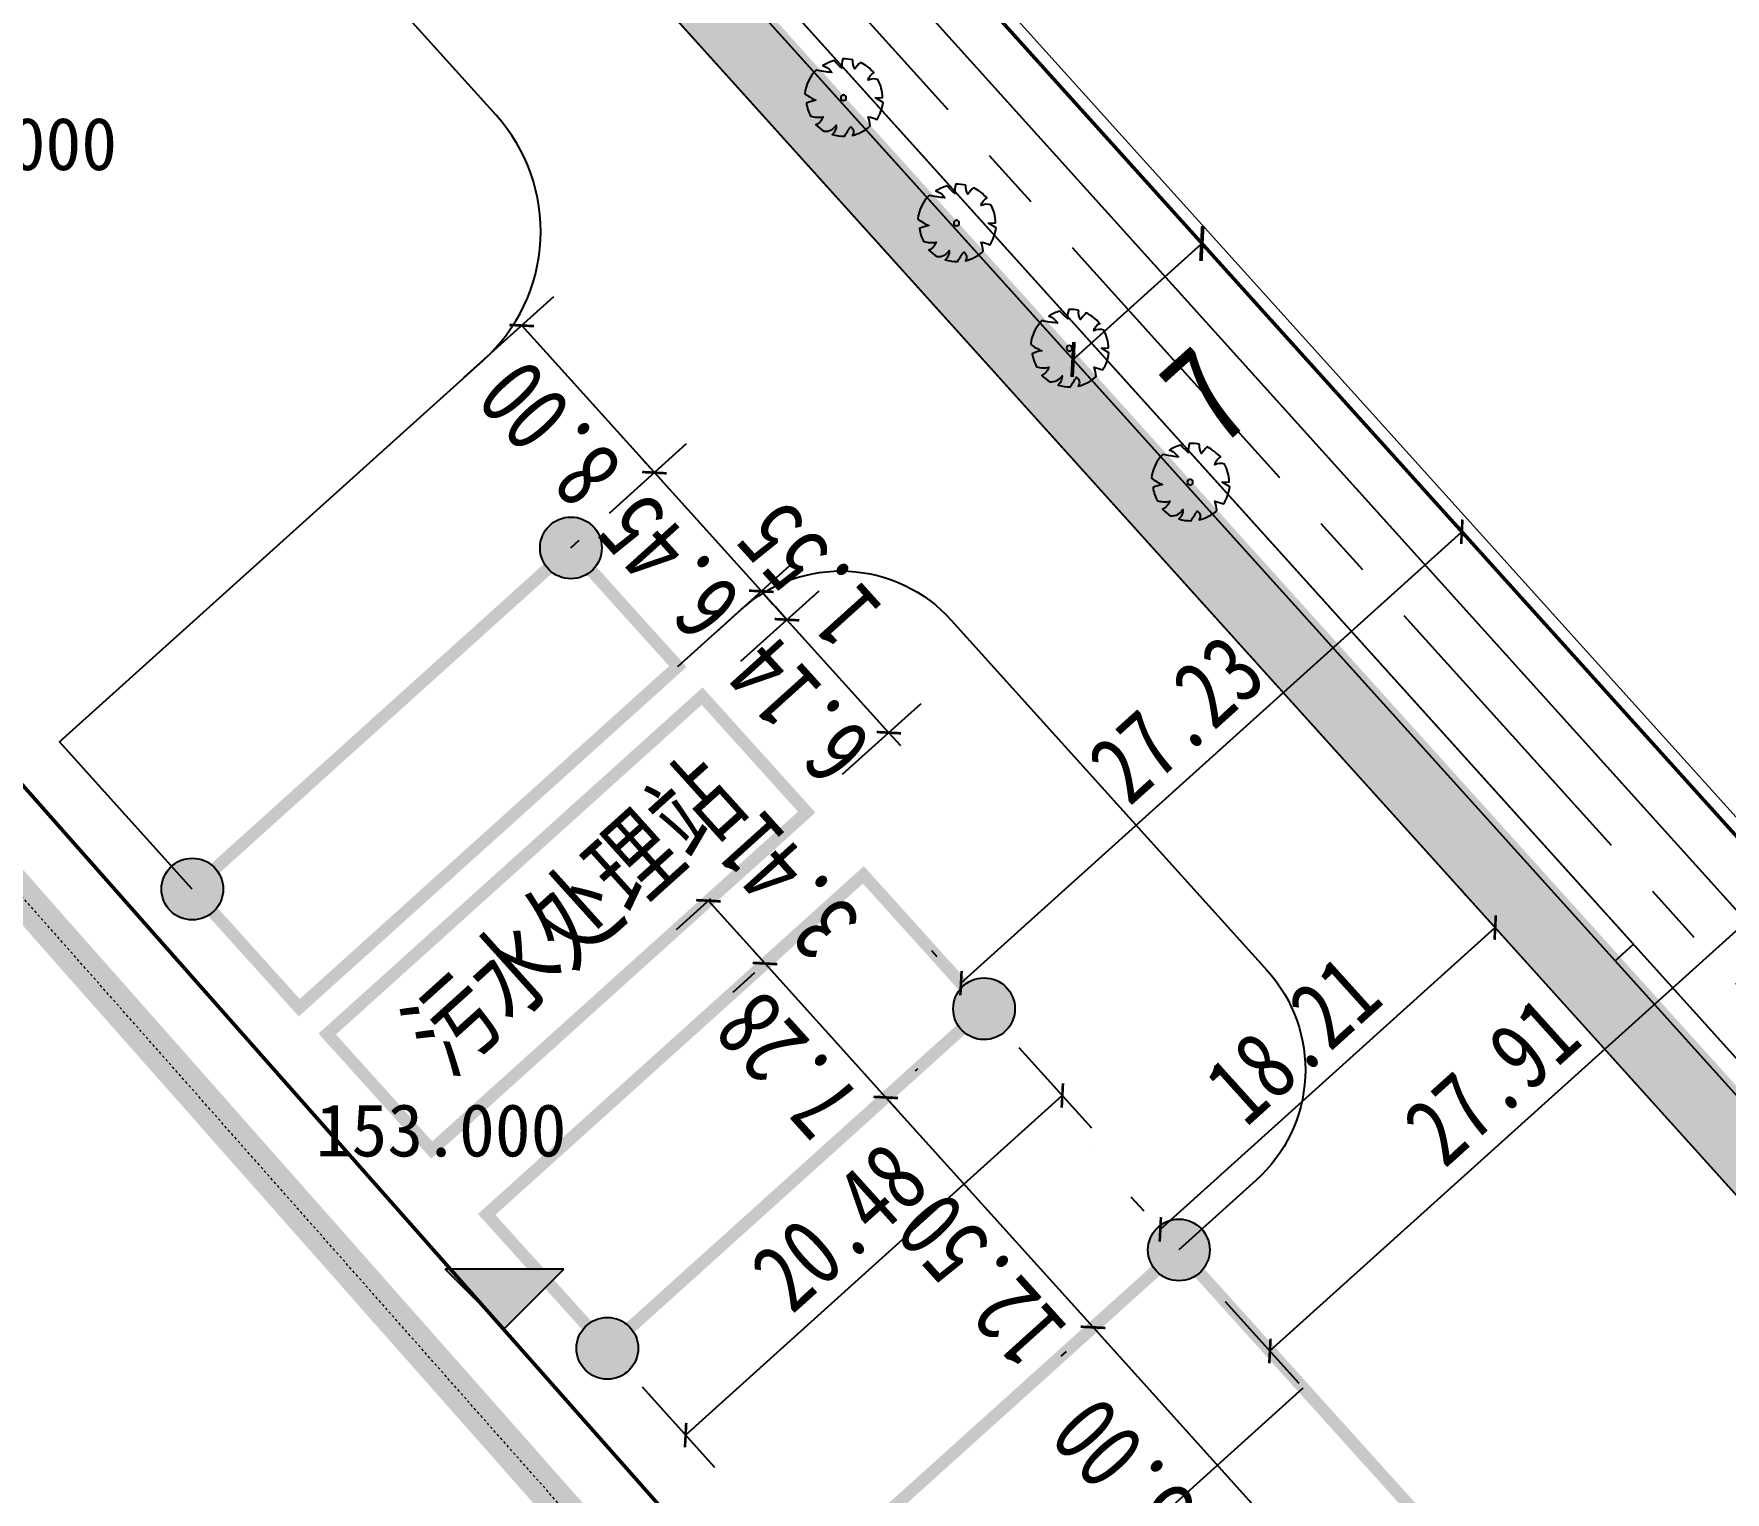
# Model space of a CAD drawing. Header units: millimetres. Extents: x 827 to 546581, y 88 to 2717140.
# Drawn here: x 545022.6 to 545090.9, y 2716509 to 2716567.9 of the extents above; entities that cross this region are included whole.
import ezdxf

# ---------------------------------------------------------------- set-up
doc = ezdxf.new("R2010")
doc.units = ezdxf.units.MM
doc.header["$MEASUREMENT"] = 0
doc.header["$PDMODE"] = 35
doc.header["$PDSIZE"] = 0.4
for name, pattern in [('CENTERX2', [4, 2.5, -0.5, 0.5, -0.5]), ('CONTINOUS', [0]), ('DASH', [0.35, 0.25, -0.1]), ('DOTE', [2.42, 2, -0.2, 0.02, -0.2]), ('X5', [3, 2, -1])]:
    doc.linetypes.add(name, pattern=pattern)
doc.layers.get('0').update_dxf_attribs({"linetype": 'CONTINUOUS'})
doc.layers.get('Defpoints').update_dxf_attribs({"linetype": 'CONTINUOUS'})
for name, color, linetype in [('+0图框', 7, 'CONTINUOUS'), ('0-道路', 4, 'CONTINUOUS'), ('00城市蓝线', 5, 'CONTINUOUS'), ('0绿化', 92, 'CONTINUOUS'), ('2D_ROOF', 7, 'CONTINUOUS'), ('A-Anno-Dims', 3, 'CONTINUOUS'), ('DIM_ELEV', 3, 'CONTINUOUS'), ('l-jz', 6, 'CONTINUOUS'), ('PUB_TEXT', 7, 'CONTINUOUS'), ('ROAD', 2, 'CONTINUOUS'), ('ROAD_DOTE', 1, 'CENTERX2'), ('勘探孔', 131, 'CONTINUOUS'), ('绿化', 74, 'CONTINUOUS')]:
    doc.layers.add(name, color=color, linetype=linetype)
for name, color, linetype, lineweight in [('0-建筑名称', 140, 'CONTINUOUS', 5), ('0-建筑尺寸', 7, 'CONTINUOUS', 5), ('00地块边界', 212, 'CONTINOUS', 25)]:
    doc.layers.add(name, color=color, linetype=linetype, lineweight=lineweight)
doc.layers.add('PDF_建筑', color=7, linetype='CONTINUOUS', true_color=0x999999)
doc.styles.add('-宋体', font='', dxfattribs={"width": 0.8})
doc.styles.add('-宋体_T3', font='', dxfattribs={"width": 0.8})
doc.styles.add('-宋体_T3_T3', font='', dxfattribs={"width": 0.8})
doc.styles.add('宋体', font='')
doc.styles.get('-宋体').set_extended_font_data('SimSun')
doc.styles.get('-宋体_T3').set_extended_font_data('SimSun')
doc.styles.get('-宋体_T3_T3').set_extended_font_data('SimSun')
doc.styles.get('宋体').set_extended_font_data('SimSun')
doc.dimstyles.new('_TCH_ARCH', dxfattribs={"dimtxt": 4, "dimasz": 1, "dimexe": 2.5, "dimexo": 3, "dimgap": 1, "dimtad": 1, "dimzin": 0, "dimdsep": 46, "dimtxsty": '-宋体_T3', "dimblk": 'ARCHTICK', "dimcen": 0.09, "dimclrt": 7, "dimazin": 2, "dimtfac": 1, "dimtix": 1, "dimtmove": 2, "dimatfit": 3, "dimfxl": 1, "dimtolj": 1, "dimtzin": 0, "dimarcsym": 0})
doc.dimstyles.new('_TCH_ARCH&&1', dxfattribs={"dimtxt": 3.037975, "dimasz": 1, "dimexe": 2.5, "dimexo": 3, "dimgap": 1, "dimtad": 1, "dimzin": 0, "dimdsep": 46, "dimtxsty": '-宋体_T3_T3', "dimblk": 'ARCHTICK', "dimcen": 0.09, "dimclrt": 7, "dimazin": 2, "dimtfac": 1, "dimtix": 1, "dimtmove": 2, "dimatfit": 3, "dimfxl": 1, "dimtolj": 1, "dimtzin": 0, "dimarcsym": 0})

# ---------------------------------------------------------------- blocks, each defined once
blk = doc.blocks.new('$plan$00003853')
at = {"elevation": 0}
blk.add_lwpolyline([(227, 1020, -0.064779), (482, 928, -0.140502), (396, 691, 0.022693), (675, 782, -0.079452), (887, 533, 0.167891), (592, 468, 0.027315), (999, 345, -0.172277), (998, -362, -0.066723), (654, -389, -0.062305), (849, -572, -0.091342), (592, -836, -0.143439), (285, -705, 0.213293), (366, -986, -0.068191), (89, -1047, -0.278754), (-132, -757, 0.22121), (-146, -1029, -0.081068), (-464, -929, 0.034822), (-501, -626, 0.431768), (-644, -818, -0.134445), (-967, -375, -0.054829), (-808, -178, 0.035323), (-1051, -141, -0.115847), (-1001, 342), (-767, 368), (-931, 457, -0.12079), (-611, 836, -0.192954), (-378, 705, 0.24867), (-432, 953, -0.109754), (15, 1047, -0.045563), (77, 823, 0.166126)], format="xyb", close=True, dxfattribs=at)
blk.add_circle((13, -7, 0), 75.6)
blk = doc.blocks.new('_ArchTick')
at = {"color": 0, "linetype": 'ByBlock', "const_width": 0.15}
blk.add_lwpolyline([(-0.5, -0.5), (0.5, 0.5)], dxfattribs=at)
blk = doc.blocks.new('*D264')
at = {"layer": '0-建筑尺寸', "color": 0, "lineweight": -2, "transparency": 16777216}
for p, q in [((545080.183, 2716533.329), (545080.418, 2716533.069)), ((545068.067, 2716519.58), (545081.589, 2716531.77)), ((545067.409, 2716520.31), (545066.896, 2716520.88))]:
    blk.add_line(p, q, dxfattribs=at)
at = {"layer": 'Defpoints', "color": 0, "transparency": 16777216}
for p in [(545081.589, 2716531.77), (545081.589, 2716531.77), (545068.816, 2716518.75)]:
    blk.add_point(p, dxfattribs=at)
at = {"layer": '0-建筑尺寸', "color": 0, "lineweight": -2, "transparency": 16777216, "xscale": 0.7, "yscale": 0.7, "zscale": 0.7}
for p, rotation in [((545081.589, 2716531.77), 42.03207895503208), ((545068.067, 2716519.58), 222.0320789550321)]:
    blk.add_blockref('_ArchTick', p, dxfattribs=dict(at, rotation=rotation))
at = {"layer": '0-建筑尺寸', "color": 7, "transparency": 16777216, "insert": (545073.422, 2716527.235), "char_height": 2.8, "attachment_point": 5, "rotation": 42.03208, "style": '-宋体_T3'}
blk.add_mtext('\\A1;18.21', dxfattribs=at)
blk = doc.blocks.new('*D265')
at = {"layer": '0-建筑尺寸', "color": 0, "lineweight": -2, "transparency": 16777216}
for p, q in [((545075.392, 2716504.484), (545065.349, 2716515.626)), ((545064.266, 2716514.649), (545064.049, 2716514.454)), ((545074.309, 2716503.507), (545074.092, 2716503.312))]:
    blk.add_line(p, q, dxfattribs=at)
at = {"layer": 'Defpoints', "color": 0, "transparency": 16777216}
for p in [(545065.826, 2716516.055), (545065.349, 2716515.626), (545075.869, 2716504.914)]:
    blk.add_point(p, dxfattribs=at)
at = {"layer": '0-建筑尺寸', "color": 0, "lineweight": -2, "transparency": 16777216, "xscale": 0.7, "yscale": 0.7, "zscale": 0.7}
for p, rotation in [((545065.349, 2716515.626), 132.0320789550321), ((545075.392, 2716504.484), 312.0320789550321)]:
    blk.add_blockref('_ArchTick', p, dxfattribs=dict(at, rotation=rotation))
at = {"layer": '0-建筑尺寸', "color": 7, "transparency": 16777216, "insert": (545067.058, 2716509.249), "char_height": 2.8, "attachment_point": 5, "rotation": 132.03208, "style": '-宋体_T3'}
blk.add_mtext('\\A1;15.00', dxfattribs=at)
blk = doc.blocks.new('*D269')
at = {"layer": '0-道路', "color": 0, "lineweight": -2, "transparency": 16777216}
for p, q in [((545064.543, 2716554.715), (545069.743, 2716559.401)), ((545071.751, 2716557.173), (545071.417, 2716557.545)), ((545063.476, 2716555.898), (545062.87, 2716556.572))]:
    blk.add_line(p, q, dxfattribs=at)
at = {"layer": 'Defpoints', "color": 0, "transparency": 16777216}
for p in [(545069.743, 2716559.401), (545069.743, 2716559.401), (545065.485, 2716553.67)]:
    blk.add_point(p, dxfattribs=at)
at = {"layer": '0-道路', "color": 0, "lineweight": -2, "transparency": 16777216}
for p, rotation in [((545069.743, 2716559.401), 42.03207895410402), ((545064.543, 2716554.715), 222.0320789541041)]:
    blk.add_blockref('_ArchTick', p, dxfattribs=dict(at, rotation=rotation))
at = {"layer": '0-道路', "color": 7, "transparency": 16777216, "insert": (545069.896, 2716553.258), "char_height": 4, "attachment_point": 5, "rotation": 42.03208, "style": '-宋体_T3'}
blk.add_mtext('\\A1;7', dxfattribs=at)
blk = doc.blocks.new('*D360')
at = {"layer": 'A-Anno-Dims', "color": 0, "linetype": 'Continuous', "lineweight": -2, "transparency": 16777216}
for p, q in [((544943.883, 2716601.19), (544935.387, 2716593.532)), ((545036.337, 2716485.276), (544937.244, 2716595.206)), ((545042.976, 2716491.26), (545034.48, 2716483.602))]:
    blk.add_line(p, q, dxfattribs=at)
at = {"layer": 'Defpoints', "color": 0, "linetype": 'Continuous', "transparency": 16777216}
for p in [(544946.111, 2716603.199), (544937.244, 2716595.206), (545045.204, 2716493.269)]:
    blk.add_point(p, dxfattribs=at)
at = {"layer": 'A-Anno-Dims', "color": 0, "linetype": 'Continuous', "lineweight": -2, "transparency": 16777216}
for p, rotation in [((544937.244, 2716595.206), 132.0320789545456), ((545036.337, 2716485.276), 312.0320789545456)]:
    blk.add_blockref('_ArchTick', p, dxfattribs=dict(at, rotation=rotation))
at = {"layer": 'A-Anno-Dims', "color": 7, "linetype": 'Continuous', "transparency": 16777216, "insert": (544985.008, 2716538.634), "char_height": 3.038, "attachment_point": 5, "rotation": 132.03208, "style": '-宋体_T3_T3'}
blk.add_mtext('\\A1;148.00', dxfattribs=at)
blk = doc.blocks.new('*D363')
at = {"layer": 'A-Anno-Dims', "color": 0, "linetype": 'Continuous', "lineweight": -2, "transparency": 16777216}
for p, q in [((544925.804, 2716621.246), (544910.334, 2716607.302)), ((545051.484, 2716454.45), (544912.191, 2716608.976)), ((545065.096, 2716466.721), (545049.627, 2716452.776))]:
    blk.add_line(p, q, dxfattribs=at)
at = {"layer": 'Defpoints', "color": 0, "linetype": 'Continuous', "transparency": 16777216}
for p in [(544928.032, 2716623.255), (544912.191, 2716608.976), (545067.324, 2716468.729)]:
    blk.add_point(p, dxfattribs=at)
at = {"layer": 'A-Anno-Dims', "color": 0, "linetype": 'Continuous', "lineweight": -2, "transparency": 16777216}
for p, rotation in [((544912.191, 2716608.976), 132.032078954591), ((545051.484, 2716454.45), 312.032078954591)]:
    blk.add_blockref('_ArchTick', p, dxfattribs=dict(at, rotation=rotation))
at = {"layer": 'A-Anno-Dims', "color": 7, "linetype": 'Continuous', "transparency": 16777216, "insert": (544980.055, 2716530.106), "char_height": 3.038, "attachment_point": 5, "rotation": 132.03208, "style": '-宋体_T3_T3'}
blk.add_mtext('\\A1;208.04', dxfattribs=at)
blk = doc.blocks.new('*D372')
at = {"layer": 'A-Anno-Dims', "color": 0, "linetype": 'Continuous', "lineweight": -2, "transparency": 16777216}
for p, q in [((545110.673, 2716513.994), (545120.579, 2716503.006)), ((545078.931, 2716468.829), (545118.905, 2716504.863)), ((545070.7, 2716477.961), (545080.605, 2716466.972))]:
    blk.add_line(p, q, dxfattribs=at)
at = {"layer": 'Defpoints', "color": 0, "linetype": 'Continuous', "transparency": 16777216}
for p in [(545108.665, 2716516.223), (545118.905, 2716504.863), (545068.691, 2716480.19)]:
    blk.add_point(p, dxfattribs=at)
at = {"layer": 'A-Anno-Dims', "color": 0, "linetype": 'Continuous', "lineweight": -2, "transparency": 16777216}
for p, rotation in [((545118.905, 2716504.863), 42.03207895451141), ((545078.931, 2716468.829), 222.0320789545114)]:
    blk.add_blockref('_ArchTick', p, dxfattribs=dict(at, rotation=rotation))
at = {"layer": 'A-Anno-Dims', "color": 7, "linetype": 'Continuous', "transparency": 16777216, "insert": (545097.311, 2716488.629), "char_height": 3.038, "attachment_point": 5, "rotation": 42.03208, "style": '-宋体_T3_T3'}
blk.add_mtext('\\A1;53.82', dxfattribs=at)
blk = doc.blocks.new('*D391')
at = {"layer": 'A-Anno-Dims', "color": 0, "linetype": 'Continuous', "lineweight": -2, "transparency": 16777216}
for p, q in [((545368.155, 2716746.093), (545383.417, 2716729.162)), ((545084.288, 2716462.887), (545381.743, 2716731.019)), ((545070.7, 2716477.961), (545085.962, 2716461.03))]:
    blk.add_line(p, q, dxfattribs=at)
at = {"layer": 'Defpoints', "color": 0, "linetype": 'Continuous', "transparency": 16777216}
for p in [(545366.146, 2716748.321), (545381.743, 2716731.019), (545068.691, 2716480.19)]:
    blk.add_point(p, dxfattribs=at)
at = {"layer": 'A-Anno-Dims', "color": 0, "linetype": 'Continuous', "lineweight": -2, "transparency": 16777216}
for p, rotation in [((545381.743, 2716731.019), 42.03207895452839), ((545084.288, 2716462.887), 222.0320789545284)]:
    blk.add_blockref('_ArchTick', p, dxfattribs=dict(at, rotation=rotation))
at = {"layer": 'A-Anno-Dims', "color": 7, "linetype": 'Continuous', "transparency": 16777216, "insert": (545231.408, 2716598.736), "char_height": 3.038, "attachment_point": 5, "rotation": 42.03208, "style": '-宋体_T3_T3'}
blk.add_mtext('\\A1;400.47', dxfattribs=at)
blk = doc.blocks.new('*D416')
at = {"layer": '0-建筑尺寸', "color": 0, "lineweight": -2, "transparency": 16777216}
for p, q in [((545058.177, 2716525.989), (545058.28, 2716526.082)), ((545065.349, 2716515.626), (545056.98, 2716524.91)), ((545064.266, 2716514.649), (545064.049, 2716514.454))]:
    blk.add_line(p, q, dxfattribs=at)
at = {"layer": 'Defpoints', "color": 0, "transparency": 16777216}
for p in [(545056.98, 2716524.91), (545056.617, 2716524.583), (545065.826, 2716516.055)]:
    blk.add_point(p, dxfattribs=at)
at = {"layer": '0-建筑尺寸', "color": 0, "lineweight": -2, "transparency": 16777216, "xscale": 0.7, "yscale": 0.7, "zscale": 0.7}
for p, rotation in [((545056.98, 2716524.91), 132.0320789550321), ((545065.349, 2716515.626), 312.0320789550321)]:
    blk.add_blockref('_ArchTick', p, dxfattribs=dict(at, rotation=rotation))
at = {"layer": '0-建筑尺寸', "color": 7, "transparency": 16777216, "insert": (545060.818, 2716517.516), "char_height": 2.8, "attachment_point": 5, "rotation": 132.03208, "style": '-宋体_T3'}
blk.add_mtext('\\A1;12.50', dxfattribs=at)
blk = doc.blocks.new('*D420')
at = {"layer": '0-建筑尺寸', "color": 0, "lineweight": -2, "transparency": 16777216}
for p, q in [((545052.105, 2716530.318), (545051.637, 2716530.837)), ((545056.98, 2716524.91), (545052.105, 2716530.318)), ((545051.685, 2716529.938), (545050.806, 2716529.146)), ((545058.177, 2716525.989), (545058.28, 2716526.082)), ((545056.98, 2716524.91), (545057.448, 2716524.39))]:
    blk.add_line(p, q, dxfattribs=at)
at = {"layer": 'Defpoints', "color": 0, "transparency": 16777216}
for p in [(545053.244, 2716531.344), (545052.105, 2716530.318), (545056.617, 2716524.583)]:
    blk.add_point(p, dxfattribs=at)
at = {"layer": '0-建筑尺寸', "color": 0, "lineweight": -2, "transparency": 16777216, "xscale": 0.7, "yscale": 0.7, "zscale": 0.7}
for p, rotation in [((545052.105, 2716530.318), 312.0320789550321), ((545056.98, 2716524.91), 132.0320789550321)]:
    blk.add_blockref('_ArchTick', p, dxfattribs=dict(at, rotation=rotation))
at = {"layer": '0-建筑尺寸', "color": 7, "transparency": 16777216, "insert": (545052.983, 2716526.208), "char_height": 2.8, "attachment_point": 5, "rotation": 132.03208, "style": '-宋体_T3'}
blk.add_mtext('\\A1;7.28', dxfattribs=at)
blk = doc.blocks.new('*D421')
at = {"layer": '0-建筑尺寸', "color": 0, "lineweight": -2, "transparency": 16777216}
for p, q in [((545049.91, 2716532.935), (545048.519, 2716531.682)), ((545052.105, 2716530.318), (545049.819, 2716532.854)), ((545051.685, 2716529.938), (545050.806, 2716529.146))]:
    blk.add_line(p, q, dxfattribs=at)
at = {"layer": 'Defpoints', "color": 0, "transparency": 16777216}
for p in [(545051.47, 2716534.342), (545049.819, 2716532.854), (545053.244, 2716531.344)]:
    blk.add_point(p, dxfattribs=at)
at = {"layer": '0-建筑尺寸', "color": 0, "lineweight": -2, "transparency": 16777216, "xscale": 0.7, "yscale": 0.7, "zscale": 0.7}
for p, rotation in [((545049.819, 2716532.854), 132.0320789550321), ((545052.105, 2716530.318), 312.0320789550321)]:
    blk.add_blockref('_ArchTick', p, dxfattribs=dict(at, rotation=rotation))
at = {"layer": '0-建筑尺寸', "color": 7, "transparency": 16777216, "insert": (545053.005, 2716533.427), "char_height": 2.8, "attachment_point": 5, "rotation": 132.03208, "style": '-宋体_T3'}
blk.add_mtext('\\A1;3.41', dxfattribs=at)
blk = doc.blocks.new('*D422')
at = {"layer": '0-建筑尺寸', "color": 0, "lineweight": -2, "transparency": 16777216}
for p, q in [((545051.125, 2716542.523), (545054.29, 2716545.376)), ((545052.991, 2716544.204), (545052.522, 2716544.724)), ((545057.104, 2716539.641), (545052.991, 2716544.204)), ((545055.239, 2716537.96), (545058.404, 2716540.813)), ((545057.104, 2716539.641), (545057.573, 2716539.121))]:
    blk.add_line(p, q, dxfattribs=at)
at = {"layer": 'Defpoints', "color": 0, "transparency": 16777216}
for p in [(545052.991, 2716544.204), (545049.566, 2716541.117), (545053.679, 2716536.554)]:
    blk.add_point(p, dxfattribs=at)
at = {"layer": '0-建筑尺寸', "color": 0, "lineweight": -2, "transparency": 16777216, "xscale": 0.7, "yscale": 0.7, "zscale": 0.7}
for p, rotation in [((545052.991, 2716544.204), 312.032078954104), ((545057.104, 2716539.641), 132.032078954104)]:
    blk.add_blockref('_ArchTick', p, dxfattribs=dict(at, rotation=rotation))
at = {"layer": '0-建筑尺寸', "color": 7, "transparency": 16777216, "insert": (545053.487, 2716540.517), "char_height": 2.8, "attachment_point": 5, "rotation": 132.03208, "style": '-宋体_T3'}
blk.add_mtext('\\A1;6.14', dxfattribs=at)
blk = doc.blocks.new('*D423')
at = {"layer": '0-建筑尺寸', "color": 0, "lineweight": -2, "transparency": 16777216}
for p, q in [((545050.145, 2716543.719), (545053.256, 2716546.524)), ((545051.125, 2716542.523), (545054.29, 2716545.376)), ((545052.991, 2716544.204), (545051.956, 2716545.352))]:
    blk.add_line(p, q, dxfattribs=at)
at = {"layer": 'Defpoints', "color": 0, "transparency": 16777216}
for p in [(545051.956, 2716545.352), (545048.585, 2716542.313), (545049.566, 2716541.117)]:
    blk.add_point(p, dxfattribs=at)
at = {"layer": '0-建筑尺寸', "color": 0, "lineweight": -2, "transparency": 16777216, "xscale": 0.7, "yscale": 0.7, "zscale": 0.7}
for p, rotation in [((545051.956, 2716545.352), 132.0320789541041), ((545052.991, 2716544.204), 312.032078954104)]:
    blk.add_blockref('_ArchTick', p, dxfattribs=dict(at, rotation=rotation))
at = {"layer": '0-建筑尺寸', "color": 7, "transparency": 16777216, "insert": (545053.857, 2716546.026), "char_height": 2.8, "attachment_point": 5, "rotation": 132.03208, "style": '-宋体_T3'}
blk.add_mtext('\\A1;1.55', dxfattribs=at)
blk = doc.blocks.new('*D424')
at = {"layer": '0-建筑尺寸', "color": 0, "lineweight": -2, "transparency": 16777216}
for p, q in [((545045.827, 2716548.51), (545048.938, 2716551.314)), ((545047.638, 2716550.142), (545047.169, 2716550.662)), ((545051.956, 2716545.352), (545047.638, 2716550.142)), ((545050.145, 2716543.719), (545053.256, 2716546.524)), ((545051.956, 2716545.352), (545052.425, 2716544.832))]:
    blk.add_line(p, q, dxfattribs=at)
at = {"layer": 'Defpoints', "color": 0, "transparency": 16777216}
for p in [(545047.638, 2716550.142), (545044.267, 2716547.104), (545048.585, 2716542.313)]:
    blk.add_point(p, dxfattribs=at)
at = {"layer": '0-建筑尺寸', "color": 0, "lineweight": -2, "transparency": 16777216, "xscale": 0.7, "yscale": 0.7, "zscale": 0.7}
for p, rotation in [((545047.638, 2716550.142), 312.032078954104), ((545051.956, 2716545.352), 132.032078954104)]:
    blk.add_blockref('_ArchTick', p, dxfattribs=dict(at, rotation=rotation))
at = {"layer": '0-建筑尺寸', "color": 7, "transparency": 16777216, "insert": (545048.237, 2716546.341), "char_height": 2.8, "attachment_point": 5, "rotation": 132.03208, "style": '-宋体_T3'}
blk.add_mtext('\\A1;6.45', dxfattribs=at)
blk = doc.blocks.new('*D425')
at = {"layer": '0-建筑尺寸', "color": 0, "lineweight": -2, "transparency": 16777216}
for p, q in [((545062.357, 2716526.93), (545065.282, 2716523.686)), ((545048.898, 2716511.273), (545064.11, 2716524.986)), ((545047.145, 2716513.218), (545050.07, 2716509.973))]:
    blk.add_line(p, q, dxfattribs=at)
at = {"layer": 'Defpoints', "color": 0, "transparency": 16777216}
for p in [(545060.951, 2716528.49), (545064.11, 2716524.986), (545045.739, 2716514.778)]:
    blk.add_point(p, dxfattribs=at)
at = {"layer": '0-建筑尺寸', "color": 0, "lineweight": -2, "transparency": 16777216, "xscale": 0.7, "yscale": 0.7, "zscale": 0.7}
for p, rotation in [((545064.11, 2716524.986), 42.03207895410402), ((545048.898, 2716511.273), 222.0320789541041)]:
    blk.add_blockref('_ArchTick', p, dxfattribs=dict(at, rotation=rotation))
at = {"layer": '0-建筑尺寸', "color": 7, "transparency": 16777216, "insert": (545055.098, 2716519.689), "char_height": 2.8, "attachment_point": 5, "rotation": 42.03208, "style": '-宋体_T3'}
blk.add_mtext('\\A1;20.48', dxfattribs=at)
blk = doc.blocks.new('*D426')
at = {"layer": '0-建筑尺寸', "color": 0, "lineweight": -2, "transparency": 16777216}
for p, q in [((545079.284, 2716548.817), (545079.069, 2716549.055)), ((545060.018, 2716529.526), (545080.241, 2716547.755)), ((545059.061, 2716530.588), (545058.846, 2716530.826))]:
    blk.add_line(p, q, dxfattribs=at)
at = {"layer": 'Defpoints', "color": 0, "transparency": 16777216}
for p in [(545080.241, 2716547.755), (545080.69, 2716547.257), (545060.467, 2716529.028)]:
    blk.add_point(p, dxfattribs=at)
at = {"layer": '0-建筑尺寸', "color": 0, "lineweight": -2, "transparency": 16777216, "xscale": 0.7, "yscale": 0.7, "zscale": 0.7}
for p, rotation in [((545080.241, 2716547.755), 42.03207895410402), ((545060.018, 2716529.526), 222.0320789541041)]:
    blk.add_blockref('_ArchTick', p, dxfattribs=dict(at, rotation=rotation))
at = {"layer": '0-建筑尺寸', "color": 7, "transparency": 16777216, "insert": (545068.723, 2716540.2), "char_height": 2.8, "attachment_point": 5, "rotation": 42.03208, "style": '-宋体_T3'}
blk.add_mtext('\\A1;27.23', dxfattribs=at)
blk = doc.blocks.new('*D427')
at = {"layer": '0-建筑尺寸', "color": 0, "lineweight": -2, "transparency": 16777216}
for p, q in [((545091.417, 2716535.357), (545094.392, 2716532.056)), ((545072.492, 2716514.671), (545093.22, 2716533.356)), ((545070.689, 2716516.672), (545073.664, 2716513.372))]:
    blk.add_line(p, q, dxfattribs=at)
at = {"layer": 'Defpoints', "color": 0, "transparency": 16777216}
for p in [(545090.011, 2716536.917), (545093.22, 2716533.356), (545069.283, 2716518.232)]:
    blk.add_point(p, dxfattribs=at)
at = {"layer": '0-建筑尺寸', "color": 0, "lineweight": -2, "transparency": 16777216, "xscale": 0.7, "yscale": 0.7, "zscale": 0.7}
for p, rotation in [((545093.22, 2716533.356), 42.03207895410402), ((545072.492, 2716514.671), 222.0320789541041)]:
    blk.add_blockref('_ArchTick', p, dxfattribs=dict(at, rotation=rotation))
at = {"layer": '0-建筑尺寸', "color": 7, "transparency": 16777216, "insert": (545081.45, 2716525.574), "char_height": 2.8, "attachment_point": 5, "rotation": 42.03208, "style": '-宋体_T3'}
blk.add_mtext('\\A1;27.91', dxfattribs=at)
blk = doc.blocks.new('*D442')
at = {"layer": '0-建筑尺寸', "color": 0, "lineweight": -2, "transparency": 16777216}
for p, q in [((545039.961, 2716553.993), (545043.581, 2716557.256)), ((545047.638, 2716550.142), (545042.281, 2716556.085)), ((545045.827, 2716548.51), (545048.938, 2716551.314))]:
    blk.add_line(p, q, dxfattribs=at)
at = {"layer": 'Defpoints', "color": 0, "transparency": 16777216}
for p in [(545042.281, 2716556.085), (545038.401, 2716552.587), (545044.267, 2716547.104)]:
    blk.add_point(p, dxfattribs=at)
at = {"layer": '0-建筑尺寸', "color": 0, "lineweight": -2, "transparency": 16777216, "xscale": 0.7, "yscale": 0.7, "zscale": 0.7}
for p, rotation in [((545042.281, 2716556.085), 132.0320789540855), ((545047.638, 2716550.142), 312.0320789540855)]:
    blk.add_blockref('_ArchTick', p, dxfattribs=dict(at, rotation=rotation))
at = {"layer": '0-建筑尺寸', "color": 7, "transparency": 16777216, "insert": (545043.4, 2716551.708), "char_height": 2.8, "attachment_point": 5, "rotation": 132.03208, "style": '-宋体_T3'}
blk.add_mtext('\\A1;8.00', dxfattribs=at)
blk = doc.blocks.new('勘探孔')
at = {"layer": '勘探孔', "linetype": 'ByBlock', "ltscale": 15}
blk.add_hatch(color=256, dxfattribs=at).paths.add_polyline_path([(2.52, -0.31, 1), (-2.52, 0.31, 1)])
blk.add_circle((0, 0), 2.54, dxfattribs=at)
blk = doc.blocks.new('asfqwe3f')
at = {"layer": '勘探孔', "xscale": 0.4907628000278382, "yscale": 0.4907628000278382, "zscale": 0.4907628000278382}
for p in [(18734.358, 26044.827), (18754.94, 26044.827), (18734.39, 26019.83), (18754.87, 26019.83), (18754.19, 26007.33)]:
    blk.add_blockref('勘探孔', p, dxfattribs=at)

msp = doc.modelspace()

# ---------------------------------------------------------------- hatches: boundary and pattern name
at = {"linetype": 'Continuous'}
h = msp.add_hatch(dxfattribs=at)
h.set_pattern_fill('ANSI31', color=252, scale=2, angle=50, style=0)
h.set_pattern_definition([(95, (0, 0), (-3.1629181664, -0.2767194832), [])])
edge = h.paths.add_edge_path()
edge.add_arc((545178.354, 2716562.7), 8.996, 42.37443, 75.24003)
edge.add_line((545180.646, 2716571.4), (545252.497, 2716636.557))
edge.add_line((545252.497, 2716636.557), (545073.778, 2716474.546))
edge.add_line((545073.778, 2716474.546), (545084.575, 2716462.329))
edge.add_line((545084.575, 2716462.329), (545091.09, 2716455.458))
edge.add_line((545091.09, 2716455.458), (545200.77, 2716553.544))
edge.add_line((545200.77, 2716553.544), (545198.565, 2716555.676))
edge.add_line((545198.565, 2716555.676), (545185, 2716568.763))
edge = h.paths.add_edge_path()
edge.add_line((545313.878, 2716819.145), (545306.413, 2716812.416))
edge.add_line((545306.413, 2716812.416), (545306.72, 2716811.999))
edge.add_arc((545340.565, 2716836.868), 42, 216.30806, 223.22335)
edge.add_line((545309.96, 2716808.105), (545366.146, 2716748.321))
edge.add_line((545366.146, 2716748.321), (545358.755, 2716740.594))
edge.add_line((545358.755, 2716740.594), (545197.862, 2716587.034))
edge.add_arc((545206.433, 2716589.324), 8.872, 194.95945, 222.80283)
edge.add_line((545199.924, 2716583.296), (545215.944, 2716567.801))
edge.add_line((545215.944, 2716567.801), (545376.082, 2716720.455))
edge.add_arc((545360.902, 2716736.379), 22, 313.62938, 403.22335)
edge.add_line((545376.933, 2716751.446), (545317.247, 2716814.953))
edge.add_arc((545340.565, 2716836.868), 32, 216.30806, 223.22335, ccw=False)
edge.add_line((545314.778, 2716817.92), (545313.878, 2716819.145))
edge = h.paths.add_edge_path()
edge.add_line((545303.8, 2716831.607), (545304.354, 2716832.107))
edge.add_line((545304.354, 2716832.107), (545291.763, 2716849.243))
edge.add_arc((545282.092, 2716842.137), 12, 36.30806, 43.22335)
edge.add_line((545290.837, 2716850.355), (545278.651, 2716863.321))
edge.add_arc((545003.599, 2716604.818), 377.462, 43.22335, 43.5383)
edge.add_arc((545291.725, 2716878.605), 20, 187.04944, 223.5383, ccw=False)
edge.add_line((545271.876, 2716876.151), (545267.793, 2716892.289))
edge.add_line((545267.793, 2716892.289), (545261.227, 2716898.226))
edge.add_arc((545003.599, 2716604.818), 390.462, 48.71502, 55.35974)
edge.add_line((545225.546, 2716926.066), (545219.121, 2716930.053))
edge.add_line((545219.121, 2716930.053), (545216.264, 2716931.69))
edge.add_line((545216.264, 2716931.69), (545213.507, 2716933.806))
edge.add_line((545213.507, 2716933.806), (545211.45, 2716935.361))
edge.add_arc((545003.599, 2716604.818), 390.462, 57.83763, 61.12003)
edge.add_line((545192.183, 2716946.72), (545182.309, 2716950.352))
edge.add_line((545182.309, 2716950.352), (545165.281, 2716959.467))
edge.add_line((545165.281, 2716959.467), (545164.297, 2716960.025))
edge.add_line((545164.297, 2716960.025), (545155.514, 2716953.63))
edge.add_arc((545003.596, 2716604.816), 380.46, 47.49218, 66.46561, ccw=False)
edge.add_line((545260.67, 2716885.286), (545261.951, 2716874.924))
edge.add_arc((545291.725, 2716878.605), 30, 187.04944, 223.5383)
edge.add_arc((545003.599, 2716604.818), 367.462, 43.22335, 43.5383, ccw=False)
edge.add_line((545271.365, 2716856.472), (545283.55, 2716843.507))
edge.add_arc((545282.092, 2716842.137), 2, 36.30806, 43.22335, ccw=False)
edge.add_line((545283.704, 2716843.321), (545294.533, 2716828.583))
edge.add_arc((545295.765, 2716840.52), 12, 264.10899, 312.03208)
at = {"layer": 'DIM_ELEV', "linetype": 'Continuous'}
msp.add_hatch(color=256, dxfattribs=at).paths.add_polyline_path([(545041.585, 2716515.573), (545043.985, 2716517.973), (545039.185, 2716517.973)])
at = {"layer": '绿化'}
h = msp.add_hatch(dxfattribs=at)
h.set_pattern_fill('草坪或沼泽', color=256, scale=0.5, angle=60.08182, style=0)
h.set_pattern_definition([(102.1139, (544442.6128, 2716539.7147), (-2.375176, 1.5357534), [0.3, -0.06, 0.08, -0.06, 0.3, -1.2]), (102.1139, (544442.5751, 2716539.6044), (-2.375176, 1.5357534), [0.2, -0.15, 0.3, -0.15, 0.2, -1]), (102.1139, (544441.646, 2716540.1209), (-2.375176, 1.5357534), [0.25, -0.1, 0.25, -1.4]), (102.1139, (544441.4648, 2716539.0592), (-2.375176, 1.5357534), [0.1, -0.2, 0.1, -1.6]), (192.1139, (544441.4228, 2716539.2548), (-1.5357534, -2.375176), [0.18, -1.82]), (192.1139, (544442.4702, 2716540.0932), (-1.5357534, -2.375176), [0.2, -1.8]), (192.1139, (544441.583, 2716540.4142), (-1.5357534, -2.375176), [0.2, -1.8]), (147.1139, (544442.4352, 2716540.3516), (-1.9554647, -0.4197114), [0.2, -2.628427]), (237.1139, (544442.5443, 2716539.8432), (0.4197114, -1.9554647), [0.2, -2.628427]), (165.54884, (544442.438, 2716540.2909), (-1.9554647, -0.4197114), [0.2, -4.272136]), (178.07765, (544442.4492, 2716540.191), (-1.95546475, -0.41971135), [0.2, -8.046211]), (178.07765, (544441.5621, 2716540.512), (-1.95546475, -0.41971135), [0.16, -8.086211]), (178.07765, (544441.41444, 2716539.29387), (-1.95546475, -0.41971135), [0.14, -8.106211]), (206.15014, (544442.4912, 2716539.99546), (-1.95546475, -0.41971135), [0.2, -8.046211]), (206.15014, (544441.60408, 2716540.31644), (-1.95546475, -0.41971135), [0.16, -8.086211]), (206.15014, (544441.43123, 2716539.21566), (-1.95546475, -0.41971135), [0.14, -8.106211]), (218.67895, (544442.52195, 2716539.8998), (-1.9554647, -0.4197114), [0.2, -4.2721336])])
edge = h.paths.add_edge_path()
edge.add_line((545101.162, 2716514.091), (545099.156, 2716512.284))
edge.add_line((545099.156, 2716512.284), (545003.399, 2716618.501))
edge.add_line((545003.399, 2716618.501), (545005.411, 2716620.314))
edge.add_line((545005.411, 2716620.314), (545098.767, 2716516.748))

# ---------------------------------------------------------------- linework, layer by layer
at = {"layer": '+0图框', "color": 1, "linetype": 'DOTE', "ltscale": 18, "const_width": 1.5, "flags": 128}
msp.add_lwpolyline([(545003.855, 2716843.209), (545069.943, 2716891.326), (545155.514, 2716953.63, -0.082977), (545260.67, 2716885.286), (545261.951, 2716874.924, 0.160572), (545269.977, 2716857.94, -0.001374), (545271.365, 2716856.472), (545283.55, 2716843.507, -0.030183), (545283.704, 2716843.321), (545306.72, 2716811.999, 0.030183), (545309.96, 2716808.105), (545366.146, 2716748.321), (545358.755, 2716740.594), (545252.497, 2716636.557), (545073.778, 2716474.547), (545008.982, 2716547.868), (544984.698, 2716575.347), (544967.545, 2716594.757), (544975.425, 2716665.976), (545042.369, 2716720.377), (545034.396, 2716731.335), (544991.522, 2716790.267)], format="xyb", close=True, dxfattribs=at)
at = {"linetype": 'DASH', "ltscale": 20, "const_width": 0.5}
msp.add_lwpolyline([(545101.162, 2716514.091), (544988.009, 2716639.62, -0.414214), (544988.887, 2716656.567), (545238.657, 2716881.714)], format="xyb", dxfattribs=at)
at = {"layer": '0-建筑尺寸'}
msp.add_line((545094.438, 2716521.551), (545052.877, 2716567.657), dxfattribs=at)
at = {"layer": '0-道路'}
for p, q in [((545044.267, 2716547.104), (545044.606, 2716547.41)), ((545065.282, 2716522.969), (545065.282, 2716522.969)), ((545044.065, 2716516.635), (545044.065, 2716516.635)), ((545059.13, 2716499.923), (545073.837, 2716513.18))]:
    msp.add_line(p, q, dxfattribs=at)
for points in [[(545252.069, 2716872.746), (545252.069, 2716872.746, 0.566013), (545232.391, 2716878.758), (544987.771, 2716658.254, 0.414214), (544986.673, 2716637.069), (545099.156, 2716512.284), (545130.115, 2716540.191)], [(545028.979, 2716533.323), (545023.623, 2716539.265), (545040.735, 2716554.691, 0.414214), (545041.248, 2716564.577), (545029.341, 2716577.786)], [(545048.585, 2716542.313), (545051.153, 2716544.628, -0.414214), (545059.627, 2716544.188), (545072.379, 2716530.041, -0.414214), (545071.94, 2716521.567), (545068.816, 2716518.75)]]:
    msp.add_lwpolyline(points, format="xyb", dxfattribs=at)
at = {"layer": '00地块边界', "linetype": 'X5', "lineweight": -2, "ltscale": 0.9, "const_width": 0.15, "flags": 128}
msp.add_lwpolyline([(545154.016, 2716948.828, -0.081381), (545255.935, 2716882.837), (545256.989, 2716874.31, 0.160572), (545266.353, 2716854.496, -0.001374), (545267.721, 2716853.048), (545279.782, 2716840.215), (545302.69, 2716809.038, 0.030183), (545306.317, 2716804.68), (545359.256, 2716748.352), (545355.198, 2716744.11), (545249.068, 2716640.197), (545072.689, 2716480.308), (545011.23, 2716549.854), (544970.673, 2716595.747), (544978.272, 2716664.424), (545046.468, 2716719.842), (545036.822, 2716733.1), (544994.755, 2716790.923), (545006.524, 2716841.44), (545071.709, 2716888.901), (545154.016, 2716948.828)], format="xyb", dxfattribs=at)
at = {"layer": '00城市蓝线', "linetype": 'DOTE', "lineweight": 0, "ltscale": 0.01, "flags": 128}
msp.add_lwpolyline([(545105.517, 2716503.319), (545073.778, 2716474.547), (545008.982, 2716547.868), (544984.698, 2716575.347), (544982.874, 2716577.411)], dxfattribs=at)
at = {"layer": '2D_ROOF'}
msp.add_lwpolyline([(544992.538, 2716645.049), (545091.631, 2716535.119), (545286.608, 2716710.875), (545187.516, 2716820.805), (545081.745, 2716725.462), (545077.996, 2716729.621), (545049.993, 2716704.379), (545053.743, 2716700.22)], close=True, dxfattribs=at)
at = {"layer": 'DIM_ELEV', "linetype": 'Continuous'}
for p, q in [((545041.585, 2716515.573), (545039.185, 2716517.973)), ((545043.985, 2716517.973), (545039.185, 2716517.973)), ((545041.585, 2716515.573), (545043.985, 2716517.973))]:
    msp.add_line(p, q, dxfattribs=at)
at = {"layer": 'l-jz', "linetype": 'DASH', "ltscale": 5, "const_width": 0.5}
for points in [[(545048.585, 2716542.313), (545033.297, 2716528.533), (545028.979, 2716533.323), (545044.267, 2716547.104)], [(545038.65, 2716522.786), (545053.789, 2716536.432), (545049.566, 2716541.117), (545034.427, 2716527.471)]]:
    msp.add_lwpolyline(points, close=True, dxfattribs=at)
at = {"layer": 'l-jz', "const_width": 0.5}
for points in [[(545040.865, 2716520.185), (545056.077, 2716533.898), (545060.951, 2716528.49), (545045.739, 2716514.778)], [(545054.109, 2716505.493), (545068.816, 2716518.75), (545078.859, 2716507.609), (545064.152, 2716494.352)]]:
    msp.add_lwpolyline(points, close=True, dxfattribs=at)
at = {"layer": 'PDF_建筑', "color": 7, "lineweight": 50}
msp.add_lwpolyline([(544992.538, 2716645.049), (545091.644, 2716535.106), (545286.638, 2716710.837), (545187.532, 2716820.781), (545154.173, 2716790.723), (545150.447, 2716794.872), (545022.13, 2716679.256), (545025.898, 2716675.107)], close=True, dxfattribs=at)
at = {"layer": 'PDF_建筑', "color": 7, "lineweight": 0}
msp.add_lwpolyline([(545053.67, 2716699.83), (545050.114, 2716703.768), (545022.85, 2716679.213), (545026.618, 2716675.065), (544993.258, 2716645.007), (545091.686, 2716535.825), (545285.919, 2716710.88), (545187.49, 2716820.061), (545154.13, 2716790.004), (545150.405, 2716794.195), (545123.141, 2716769.598), (545126.697, 2716765.661)], dxfattribs=at)
at = {"layer": 'ROAD', "color": 5}
for points in [[(545101.905, 2716514.761), (544988.35, 2716640.735, -0.414214), (544989.082, 2716654.858), (545185.545, 2716831.953)], [(545027.878, 2716602.858), (545096.97, 2716526.21, 0.267924), (545102.677, 2716524.359)]]:
    msp.add_lwpolyline(points, format="xyb", dxfattribs=at)
at = {"layer": 'ROAD_DOTE', "ltscale": 5}
msp.add_lwpolyline([(545101.474, 2716518.315, 0.062961), (545099.672, 2716520.225), (544989.835, 2716642.074, -0.414214), (544990.421, 2716653.372), (545186.884, 2716830.467)], format="xyb", dxfattribs=at)
at = {"layer": '绿化', "flags": 128}
msp.add_lwpolyline([(545087.175, 2716531.102), (544988.35, 2716640.735, -0.414214), (544989.082, 2716654.858), (545178.83, 2716825.9), (545177.893, 2716826.94), (544988.887, 2716656.567, 0.414214), (544988.009, 2716639.62), (545086.432, 2716530.432)], format="xyb", close=True, dxfattribs=at)
at = {"layer": '绿化'}
msp.add_lwpolyline([(545101.162, 2716514.091), (545099.156, 2716512.284), (545003.399, 2716618.501), (545005.411, 2716620.314), (545098.767, 2716516.748)], dxfattribs=at)

# ---------------------------------------------------------------- block references
at = {"layer": '0绿化', "linetype": 'Continuous', "xscale": 0.0015, "yscale": -0.0015, "zscale": 0.0015, "rotation": 154.2510895319088}
for p in [(545055.295, 2716565.285), (545059.858, 2716560.223), (545064.416, 2716555.166), (545069.292, 2716549.758)]:
    msp.add_blockref('$plan$00003853', p, dxfattribs=at)
at = {"layer": '勘探孔', "rotation": 42.03206839850506}
msp.add_blockref('asfqwe3f', (548551.877, 2684644.48), dxfattribs=at)

# ---------------------------------------------------------------- texts
at = {"layer": '0-建筑名称', "color": 7, "style": '-宋体', "width": 0.8}
msp.add_text('污水处理站', height=3, rotation=42.02936, dxfattribs=at).set_placement((545039.297, 2716525.673))
at = {"layer": 'PUB_TEXT', "linetype": 'Continuous', "style": '宋体'}
for p in [(545015.816, 2716562.362), (545033.961, 2716522.527)]:
    msp.add_text('153.000', height=2.1266, dxfattribs=at).set_placement(p)

# ---------------------------------------------------------------- dimensions: what is measured, and where the dimension line sits
at = {"layer": '0-建筑尺寸'}
for base, p1, p2, angle, picture, middle in [((545042.281, 2716556.085), (545044.267, 2716547.104), (545038.401, 2716552.587), 312.03208, '*D442', (545043.4, 2716551.708)), ((545047.638, 2716550.142), (545048.585, 2716542.313), (545044.267, 2716547.104), 312.03208, '*D424', (545048.237, 2716546.341)), ((545081.5894, 2716531.7696), (545068.8155, 2716518.7503), (545081.5894, 2716531.7696), 42.03208, '*D264', (545073.4223, 2716527.2348)), ((545052.105, 2716530.318), (545056.617, 2716524.583), (545053.244, 2716531.344), 132.03208, '*D420', (545052.983, 2716526.208))]:
    dim = msp.add_linear_dim(base=base, p1=p1, p2=p2, angle=angle, dimstyle='_TCH_ARCH', override={"dimscale": 0.7, "dimfxl": 0.8}, dxfattribs=at)
    dim.commit()
    dim.dimension.update_dxf_attribs({"geometry": picture, "text_midpoint": middle})
for base, p1, p2, angle, picture, middle in [((545051.956, 2716545.352), (545049.566, 2716541.117), (545048.585, 2716542.313), 312.03208, '*D423', (545053.857, 2716546.026)), ((545049.819, 2716532.854), (545053.244, 2716531.344), (545051.47, 2716534.342), 132.03208, '*D421', (545053.005, 2716533.427)), ((545056.98, 2716524.91), (545065.826, 2716516.055), (545056.617, 2716524.583), 132.03208, '*D416', (545060.818, 2716517.516)), ((545065.349, 2716515.626), (545075.869, 2716504.914), (545065.826, 2716516.055), 132.03208, '*D265', (545067.058, 2716509.249))]:
    dim = msp.add_linear_dim(base=base, p1=p1, p2=p2, angle=angle, dimstyle='_TCH_ARCH', override={"dimscale": 0.7, "dimfxl": 0.8}, dxfattribs=at)
    dim.commit()
    dim.dimension.update_dxf_attribs({"geometry": picture, "text_midpoint": middle, "dimtype": 160})
for p1, p2, distance, picture, middle in [((545060.467, 2716529.028), (545080.69, 2716547.257), 0.67, '*D426', (545068.723, 2716540.2)), ((545053.679, 2716536.554), (545049.566, 2716541.117), -4.611, '*D422', (545053.487, 2716540.517)), ((545069.283, 2716518.232), (545090.011, 2716536.917), -4.794, '*D427', (545081.45, 2716525.574)), ((545045.739, 2716514.778), (545060.951, 2716528.49), -4.718, '*D425', (545055.098, 2716519.689))]:
    dim = msp.add_aligned_dim(p1=p1, p2=p2, distance=distance, dimstyle='_TCH_ARCH', override={"dimscale": 0.7, "dimfxl": 0.8}, dxfattribs=at)
    dim.commit()
    dim.dimension.update_dxf_attribs({"geometry": picture, "text_midpoint": middle})
at = {"layer": '0-道路'}
dim = msp.add_linear_dim(base=(545069.743, 2716559.401), p1=(545065.485, 2716553.67), p2=(545069.743, 2716559.401), angle=42.03208, dimstyle='_TCH_ARCH', override={"dimdec": 0, "dimfxl": 0.8}, dxfattribs=at)
dim.commit()
dim.dimension.update_dxf_attribs({"geometry": '*D269', "text_midpoint": (545069.896, 2716553.258), "dimtype": 160})
at = {"layer": 'A-Anno-Dims', "linetype": 'Continuous'}
for base, p1, p2, angle, picture, middle, turn in [((545381.743, 2716731.019), (545068.691, 2716480.19), (545366.146, 2716748.321), 42.03208, '*D391', (545231.408, 2716598.736), 42.03208), ((544912.191, 2716608.976), (545067.324, 2716468.729), (544928.032, 2716623.255), 132.03208, '*D363', (544980.055, 2716530.106), 132.03208), ((544937.244, 2716595.206), (545045.204, 2716493.269), (544946.111, 2716603.199), 132.03208, '*D360', (544985.008, 2716538.634), 132.03208), ((545118.905, 2716504.863), (545068.691, 2716480.19), (545108.665, 2716516.223), 42.03208, '*D372', (545097.311, 2716488.629), 42.03208)]:
    dim = msp.add_linear_dim(base=base, p1=p1, p2=p2, angle=angle, dimstyle='_TCH_ARCH&&1', override={"dimgap": 0}, dxfattribs=at)
    dim.commit()
    dim.dimension.update_dxf_attribs({"geometry": picture, "text_midpoint": middle, "dimtype": 161, "text_rotation": turn})

doc.saveas('drawing.dxf')
